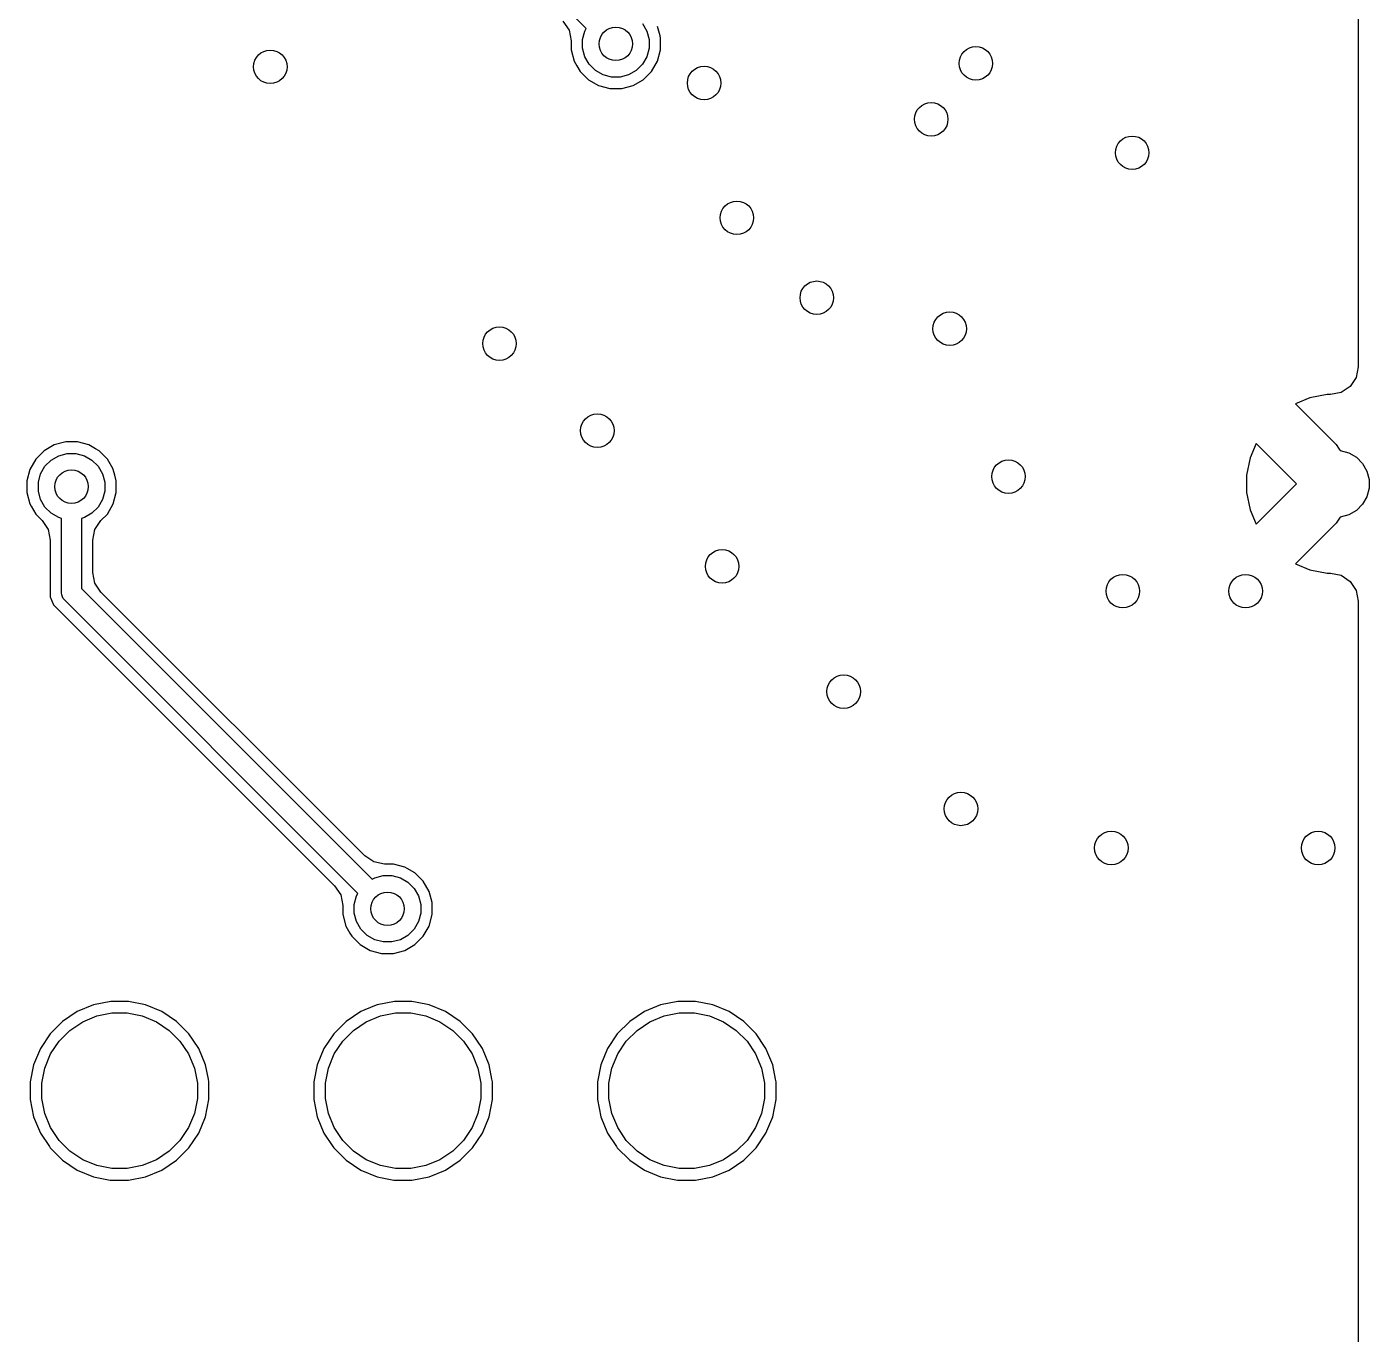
# Model space of a CAD drawing. Header units: inches. Extents: x 2.6 to 14.2, y -7.9 to -3.5.
# Drawn here: x 7.5803 to 8.0536, y -5.8177 to -5.3568 of the extents above; entities that cross this region are included whole.
import ezdxf

# ---------------------------------------------------------------- set-up
doc = ezdxf.new("R2010")
doc.units = ezdxf.units.IN
doc.header["$MEASUREMENT"] = 0
doc.layers.add('B.Cu', color=153, linetype='CONTINUOUS', true_color=0x4d7fc4)

msp = doc.modelspace()

# ---------------------------------------------------------------- linework, layer by layer
at = {"layer": 'B.Cu', "linetype": 'CONTINUOUS'}
for p, q in [((8.04977, -5.20528), (8.04977, -5.47658)), ((7.77755, -5.35737), (7.75396, -5.33377)), ((7.76932, -5.35473), (7.77145, -5.35791)), ((7.77145, -5.35791), (7.77219, -5.36166)), ((7.77625, -5.36122), (7.77705, -5.35824)), ((7.77705, -5.35824), (7.77755, -5.35737)), ((7.79733, -5.35557), (7.79887, -5.35824)), ((7.79887, -5.35824), (7.79967, -5.36122)), ((7.80354, -5.35997), (7.80265, -5.35668)), ((7.77219, -5.36166), (7.77219, -5.36484)), ((7.77625, -5.36431), (7.77625, -5.36122)), ((7.79967, -5.36122), (7.79967, -5.36431)), ((7.80373, -5.36069), (7.80354, -5.35997)), ((7.80373, -5.36484), (7.80373, -5.36069)), ((7.77219, -5.36484), (7.77327, -5.36885)), ((7.77705, -5.36728), (7.77625, -5.36431)), ((7.77859, -5.36995), (7.77705, -5.36728)), ((7.79887, -5.36728), (7.79733, -5.36995)), ((7.79967, -5.36431), (7.79887, -5.36728)), ((7.80265, -5.36885), (7.80373, -5.36484)), ((7.77327, -5.36885), (7.77423, -5.37051)), ((7.77423, -5.37051), (7.77534, -5.37245)), ((7.77534, -5.37245), (7.77828, -5.37538)), ((7.78077, -5.37213), (7.77859, -5.36995)), ((7.78344, -5.37368), (7.78077, -5.37213)), ((7.79515, -5.37213), (7.79248, -5.37368)), ((7.79733, -5.36995), (7.79515, -5.37213)), ((7.79764, -5.37538), (7.80058, -5.37245)), ((7.80058, -5.37245), (7.80265, -5.36885)), ((7.77828, -5.37538), (7.78188, -5.37746)), ((7.78642, -5.37447), (7.78344, -5.37368)), ((7.7895, -5.37447), (7.78642, -5.37447)), ((7.79248, -5.37368), (7.7895, -5.37447)), ((7.79405, -5.37746), (7.79764, -5.37538)), ((7.78188, -5.37746), (7.78589, -5.37853)), ((7.78589, -5.37853), (7.79004, -5.37853)), ((7.79004, -5.37853), (7.79405, -5.37746)), ((8.04977, -5.47658), (8.04903, -5.48033)), ((8.04903, -5.48033), (8.0469, -5.48352)), ((8.04372, -5.48564), (8.03997, -5.48639)), ((8.0469, -5.48352), (8.04372, -5.48564)), ((8.03271, -5.4876), (8.02763, -5.4897)), ((8.02763, -5.4897), (8.04193, -5.50399)), ((8.0388, -5.48639), (8.03271, -5.4876)), ((8.03997, -5.48639), (8.0388, -5.48639)), ((7.58995, -5.50417), (7.58635, -5.50625)), ((7.59396, -5.5031), (7.58995, -5.50417)), ((7.59811, -5.5031), (7.59396, -5.5031)), ((7.60212, -5.50417), (7.59811, -5.5031)), ((7.60447, -5.50553), (7.60212, -5.50417)), ((8.01372, -5.50362), (8.01161, -5.5087)), ((8.02798, -5.51788), (8.01372, -5.50362)), ((8.04193, -5.50399), (8.04193, -5.50399)), ((8.04193, -5.50399), (8.04193, -5.50399)), ((8.04193, -5.50399), (8.04301, -5.50561)), ((7.58341, -5.50919), (7.58134, -5.51278)), ((7.58635, -5.50625), (7.58341, -5.50919)), ((7.58666, -5.51168), (7.58884, -5.5095)), ((7.58884, -5.5095), (7.59151, -5.50795)), ((7.59151, -5.50795), (7.59449, -5.50716)), ((7.59449, -5.50716), (7.59757, -5.50716)), ((7.59757, -5.50716), (7.60055, -5.50795)), ((7.60055, -5.50795), (7.60322, -5.5095)), ((7.60322, -5.5095), (7.6054, -5.51168)), ((7.60571, -5.50625), (7.60447, -5.50553)), ((7.60865, -5.50919), (7.60571, -5.50625)), ((7.61056, -5.51249), (7.60865, -5.50919)), ((8.01161, -5.5087), (8.0104, -5.51478)), ((8.04301, -5.50561), (8.04338, -5.50617)), ((8.04338, -5.50617), (8.04344, -5.50617)), ((8.04344, -5.50617), (8.04642, -5.50697)), ((8.04642, -5.50697), (8.04909, -5.50851)), ((8.04909, -5.50851), (8.05127, -5.51069)), ((7.58134, -5.51278), (7.58026, -5.51679)), ((7.58432, -5.51733), (7.58512, -5.51435)), ((7.58512, -5.51435), (7.58666, -5.51168)), ((7.6054, -5.51168), (7.60694, -5.51435)), ((7.60694, -5.51435), (7.60774, -5.51733)), ((7.61073, -5.51278), (7.61056, -5.51249)), ((7.61126, -5.51478), (7.61073, -5.51278)), ((8.05127, -5.51069), (8.05281, -5.51336)), ((8.05281, -5.51336), (8.05361, -5.51634)), ((7.58026, -5.51679), (7.58026, -5.52094)), ((7.58432, -5.52041), (7.58432, -5.51733)), ((7.60774, -5.51733), (7.60774, -5.52041)), ((7.61128, -5.51484), (7.61126, -5.51478)), ((7.6118, -5.51679), (7.61128, -5.51484)), ((7.6118, -5.52094), (7.6118, -5.51679)), ((8.0104, -5.51478), (8.0104, -5.52098)), ((8.01372, -5.53215), (8.02798, -5.51788)), ((8.05361, -5.51634), (8.05361, -5.51942)), ((7.58026, -5.52094), (7.58134, -5.52495)), ((7.58512, -5.52339), (7.58432, -5.52041)), ((7.58666, -5.52606), (7.58512, -5.52339)), ((7.60694, -5.52339), (7.6054, -5.52606)), ((7.60774, -5.52041), (7.60694, -5.52339)), ((7.61073, -5.52495), (7.6118, -5.52094)), ((8.0104, -5.52098), (8.01161, -5.52707)), ((8.05281, -5.5224), (8.05127, -5.52507)), ((8.05361, -5.51942), (8.05281, -5.5224)), ((7.58134, -5.52495), (7.58179, -5.52573)), ((7.58179, -5.52573), (7.58341, -5.52855)), ((7.58341, -5.52855), (7.58566, -5.53079)), ((7.58884, -5.52824), (7.58666, -5.52606)), ((7.59151, -5.52978), (7.58884, -5.52824)), ((7.60322, -5.52824), (7.60055, -5.52978)), ((7.6054, -5.52606), (7.60322, -5.52824)), ((7.6064, -5.53079), (7.60865, -5.52855)), ((7.60865, -5.52855), (7.61073, -5.52495)), ((8.01161, -5.52707), (8.01372, -5.53215)), ((8.04909, -5.52725), (8.04642, -5.52879)), ((8.05127, -5.52507), (8.04909, -5.52725)), ((7.58566, -5.53079), (7.58779, -5.53397)), ((7.59249, -5.53004), (7.59151, -5.52978)), ((7.59249, -5.55627), (7.59249, -5.53004)), ((7.60055, -5.52978), (7.59958, -5.53004)), ((7.59958, -5.53004), (7.59958, -5.5548)), ((7.60428, -5.53397), (7.6064, -5.53079)), ((8.04193, -5.53177), (8.02763, -5.54607)), ((8.04338, -5.52959), (8.04193, -5.53177)), ((8.04193, -5.53177), (8.04193, -5.53177)), ((8.04344, -5.52959), (8.04338, -5.52959)), ((8.04642, -5.52879), (8.04344, -5.52959)), ((7.58779, -5.53397), (7.58853, -5.53773)), ((7.58853, -5.53773), (7.58853, -5.55776)), ((7.60353, -5.53773), (7.60428, -5.53397)), ((7.60353, -5.5491), (7.60353, -5.53773)), ((8.02763, -5.54607), (8.03271, -5.54817)), ((7.60428, -5.55285), (7.60353, -5.5491)), ((8.03271, -5.54817), (8.03271, -5.54817)), ((8.03271, -5.54817), (8.0388, -5.54938)), ((8.0388, -5.54938), (8.03997, -5.54938)), ((8.03997, -5.54938), (8.04372, -5.55012)), ((8.04372, -5.55012), (8.0469, -5.55225)), ((8.0469, -5.55225), (8.04903, -5.55543)), ((7.59256, -5.55696), (7.59249, -5.55627)), ((7.59289, -5.55776), (7.59256, -5.55696)), ((7.59958, -5.5548), (7.70205, -5.65728)), ((7.6064, -5.55603), (7.60428, -5.55285)), ((7.69942, -5.64905), (7.6064, -5.55603)), ((8.04903, -5.55543), (8.04977, -5.55918)), ((7.58853, -5.55776), (7.58967, -5.56052)), ((7.58967, -5.56052), (7.58967, -5.56052)), ((7.58967, -5.56052), (7.58967, -5.56052)), ((7.58967, -5.56052), (7.59178, -5.56263)), ((7.59309, -5.55824), (7.59289, -5.55776)), ((7.59353, -5.55877), (7.59309, -5.55824)), ((7.69704, -5.66229), (7.59353, -5.55877)), ((8.04977, -5.55918), (8.04977, -6.31552)), ((7.59178, -5.56263), (7.59178, -5.56263)), ((7.59178, -5.56263), (7.68881, -5.65965)), ((7.7026, -5.65117), (7.69942, -5.64905)), ((7.70635, -5.65192), (7.7026, -5.65117)), ((7.70293, -5.65677), (7.70591, -5.65598)), ((7.70591, -5.65598), (7.70899, -5.65598)), ((7.70953, -5.65192), (7.70635, -5.65192)), ((7.70899, -5.65598), (7.71197, -5.65677)), ((7.71354, -5.65299), (7.70953, -5.65192)), ((7.71443, -5.65351), (7.71354, -5.65299)), ((7.71713, -5.65507), (7.71443, -5.65351)), ((7.72007, -5.658), (7.71713, -5.65507)), ((7.68881, -5.65965), (7.69094, -5.66283)), ((7.70205, -5.65728), (7.70293, -5.65677)), ((7.71197, -5.65677), (7.71464, -5.65832)), ((7.71464, -5.65832), (7.71682, -5.6605)), ((7.71682, -5.6605), (7.71836, -5.66317)), ((7.72214, -5.6616), (7.72007, -5.658)), ((7.69094, -5.66283), (7.69168, -5.66659)), ((7.69574, -5.66614), (7.69654, -5.66317)), ((7.69654, -5.66317), (7.69704, -5.66229)), ((7.71836, -5.66317), (7.71916, -5.66614)), ((7.72318, -5.66548), (7.72214, -5.6616)), ((7.72322, -5.66561), (7.72318, -5.66548)), ((7.72322, -5.66976), (7.72322, -5.66561)), ((7.69168, -5.66659), (7.69168, -5.66976)), ((7.69168, -5.66976), (7.69276, -5.67377)), ((7.69574, -5.66923), (7.69574, -5.66614)), ((7.69654, -5.67221), (7.69574, -5.66923)), ((7.71916, -5.66923), (7.71836, -5.67221)), ((7.71916, -5.66614), (7.71916, -5.66923)), ((7.72214, -5.67377), (7.72322, -5.66976)), ((7.69276, -5.67377), (7.69419, -5.67625)), ((7.69808, -5.67488), (7.69654, -5.67221)), ((7.70026, -5.67706), (7.69808, -5.67488)), ((7.71682, -5.67488), (7.71464, -5.67706)), ((7.71836, -5.67221), (7.71682, -5.67488)), ((7.72007, -5.67737), (7.72214, -5.67377)), ((7.69419, -5.67625), (7.69483, -5.67737)), ((7.69483, -5.67737), (7.69777, -5.6803)), ((7.70293, -5.6786), (7.70026, -5.67706)), ((7.70591, -5.6794), (7.70293, -5.6786)), ((7.70899, -5.6794), (7.70591, -5.6794)), ((7.71197, -5.6786), (7.70899, -5.6794)), ((7.71464, -5.67706), (7.71197, -5.6786)), ((7.71713, -5.6803), (7.72007, -5.67737)), ((7.69777, -5.6803), (7.70136, -5.68238)), ((7.70136, -5.68238), (7.70537, -5.68345)), ((7.70537, -5.68345), (7.70953, -5.68345)), ((7.70953, -5.68345), (7.71354, -5.68238)), ((7.71354, -5.68238), (7.71713, -5.6803)), ((7.60377, -5.70155), (7.59803, -5.70393)), ((7.60986, -5.70034), (7.60377, -5.70155)), ((7.60377, -5.70155), (7.60377, -5.70155)), ((7.61607, -5.70034), (7.60986, -5.70034)), ((7.60986, -5.70034), (7.60986, -5.70034)), ((7.62215, -5.70155), (7.61607, -5.70034)), ((7.61607, -5.70034), (7.61607, -5.70034)), ((7.62789, -5.70393), (7.62215, -5.70155)), ((7.62215, -5.70155), (7.62215, -5.70155)), ((7.70282, -5.70195), (7.69803, -5.70393)), ((7.70377, -5.70155), (7.70282, -5.70195)), ((7.70282, -5.70195), (7.70282, -5.70195)), ((7.70986, -5.70034), (7.70377, -5.70155)), ((7.71607, -5.70034), (7.70986, -5.70034)), ((7.71793, -5.70071), (7.71607, -5.70034)), ((7.72215, -5.70155), (7.71793, -5.70071)), ((7.71793, -5.70071), (7.71793, -5.70071)), ((7.72789, -5.70393), (7.72215, -5.70155)), ((7.72215, -5.70155), (7.72215, -5.70155)), ((7.80377, -5.70155), (7.79803, -5.70393)), ((7.80986, -5.70034), (7.80377, -5.70155)), ((7.80377, -5.70155), (7.80377, -5.70155)), ((7.81607, -5.70034), (7.80986, -5.70034)), ((7.80986, -5.70034), (7.80986, -5.70034)), ((7.82215, -5.70155), (7.81607, -5.70034)), ((7.81607, -5.70034), (7.81607, -5.70034)), ((7.82789, -5.70393), (7.82215, -5.70155)), ((7.82215, -5.70155), (7.82215, -5.70155)), ((7.59287, -5.70738), (7.58848, -5.71177)), ((7.59803, -5.70393), (7.59287, -5.70738)), ((7.59548, -5.71056), (7.59997, -5.70755)), ((7.59803, -5.70393), (7.59803, -5.70393)), ((7.59997, -5.70755), (7.60496, -5.70549)), ((7.60496, -5.70549), (7.61026, -5.70443)), ((7.61026, -5.70443), (7.61566, -5.70443)), ((7.61566, -5.70443), (7.62096, -5.70549)), ((7.62096, -5.70549), (7.62595, -5.70755)), ((7.62595, -5.70755), (7.63044, -5.71056)), ((7.63305, -5.70738), (7.62789, -5.70393)), ((7.62789, -5.70393), (7.62789, -5.70393)), ((7.63744, -5.71177), (7.63305, -5.70738)), ((7.63305, -5.70738), (7.63305, -5.70738)), ((7.69287, -5.70738), (7.68848, -5.71177)), ((7.69803, -5.70393), (7.69287, -5.70738)), ((7.69548, -5.71056), (7.69997, -5.70755)), ((7.69803, -5.70393), (7.69803, -5.70393)), ((7.69997, -5.70755), (7.70496, -5.70549)), ((7.70496, -5.70549), (7.71026, -5.70443)), ((7.71026, -5.70443), (7.71566, -5.70443)), ((7.71566, -5.70443), (7.72096, -5.70549)), ((7.72096, -5.70549), (7.72595, -5.70755)), ((7.72595, -5.70755), (7.73044, -5.71056)), ((7.73305, -5.70738), (7.72789, -5.70393)), ((7.72789, -5.70393), (7.72789, -5.70393)), ((7.73744, -5.71177), (7.73305, -5.70738)), ((7.73305, -5.70738), (7.73305, -5.70738)), ((7.79287, -5.70738), (7.78848, -5.71177)), ((7.79803, -5.70393), (7.79287, -5.70738)), ((7.79548, -5.71056), (7.79997, -5.70755)), ((7.79803, -5.70393), (7.79803, -5.70393)), ((7.79997, -5.70755), (7.80496, -5.70549)), ((7.80496, -5.70549), (7.81026, -5.70443)), ((7.81026, -5.70443), (7.81566, -5.70443)), ((7.81566, -5.70443), (7.82096, -5.70549)), ((7.82096, -5.70549), (7.82595, -5.70755)), ((7.82595, -5.70755), (7.83044, -5.71056)), ((7.83305, -5.70738), (7.82789, -5.70393)), ((7.82789, -5.70393), (7.82789, -5.70393)), ((7.83744, -5.71177), (7.83305, -5.70738)), ((7.83305, -5.70738), (7.83305, -5.70738)), ((7.58848, -5.71177), (7.58503, -5.71693)), ((7.59166, -5.71438), (7.59548, -5.71056)), ((7.63044, -5.71056), (7.63426, -5.71438)), ((7.64067, -5.7166), (7.63744, -5.71177)), ((7.63744, -5.71177), (7.63744, -5.71177)), ((7.68848, -5.71177), (7.68503, -5.71693)), ((7.69166, -5.71438), (7.69548, -5.71056)), ((7.73044, -5.71056), (7.73426, -5.71438)), ((7.74067, -5.7166), (7.73744, -5.71177)), ((7.73744, -5.71177), (7.73744, -5.71177)), ((7.78848, -5.71177), (7.78503, -5.71693)), ((7.79166, -5.71438), (7.79548, -5.71056)), ((7.83044, -5.71056), (7.83426, -5.71438)), ((7.84067, -5.7166), (7.83744, -5.71177)), ((7.83744, -5.71177), (7.83744, -5.71177)), ((7.58503, -5.71693), (7.58266, -5.72267)), ((7.58503, -5.71693), (7.58503, -5.71693)), ((7.58866, -5.71887), (7.59166, -5.71438)), ((7.63426, -5.71438), (7.63727, -5.71887)), ((7.64089, -5.71693), (7.64067, -5.7166)), ((7.64327, -5.72267), (7.64089, -5.71693)), ((7.68503, -5.71693), (7.68266, -5.72267)), ((7.68503, -5.71693), (7.68503, -5.71693)), ((7.68866, -5.71887), (7.69166, -5.71438)), ((7.73426, -5.71438), (7.73727, -5.71887)), ((7.74089, -5.71693), (7.74067, -5.7166)), ((7.74327, -5.72267), (7.74089, -5.71693)), ((7.78503, -5.71693), (7.78266, -5.72267)), ((7.78503, -5.71693), (7.78503, -5.71693)), ((7.78866, -5.71887), (7.79166, -5.71438)), ((7.83426, -5.71438), (7.83727, -5.71887)), ((7.84089, -5.71693), (7.84067, -5.7166)), ((7.84327, -5.72267), (7.84089, -5.71693)), ((7.58266, -5.72267), (7.58145, -5.72875)), ((7.58266, -5.72267), (7.58266, -5.72267)), ((7.58659, -5.72386), (7.58866, -5.71887)), ((7.63727, -5.71887), (7.63933, -5.72386)), ((7.64429, -5.7278), (7.64327, -5.72267)), ((7.64327, -5.72267), (7.64327, -5.72267)), ((7.64327, -5.72267), (7.64327, -5.72267)), ((7.68266, -5.72267), (7.68145, -5.72875)), ((7.68266, -5.72267), (7.68266, -5.72267)), ((7.68659, -5.72386), (7.68866, -5.71887)), ((7.73727, -5.71887), (7.73933, -5.72386)), ((7.74429, -5.7278), (7.74327, -5.72267)), ((7.74327, -5.72267), (7.74327, -5.72267)), ((7.74327, -5.72267), (7.74327, -5.72267)), ((7.78266, -5.72267), (7.78145, -5.72875)), ((7.78266, -5.72267), (7.78266, -5.72267)), ((7.78659, -5.72386), (7.78866, -5.71887)), ((7.83727, -5.71887), (7.83933, -5.72386)), ((7.84429, -5.7278), (7.84327, -5.72267)), ((7.84327, -5.72267), (7.84327, -5.72267)), ((7.84327, -5.72267), (7.84327, -5.72267)), ((7.58553, -5.72916), (7.58659, -5.72386)), ((7.63933, -5.72386), (7.64039, -5.72916)), ((7.68553, -5.72916), (7.68659, -5.72386)), ((7.73933, -5.72386), (7.74039, -5.72916)), ((7.78553, -5.72916), (7.78659, -5.72386)), ((7.83933, -5.72386), (7.84039, -5.72916)), ((7.58145, -5.72875), (7.58145, -5.73496)), ((7.58553, -5.73456), (7.58553, -5.72916)), ((7.64039, -5.72916), (7.64039, -5.73456)), ((7.64448, -5.72875), (7.64429, -5.7278)), ((7.64448, -5.73496), (7.64448, -5.72875)), ((7.64448, -5.72875), (7.64448, -5.72875)), ((7.68145, -5.72875), (7.68145, -5.73496)), ((7.68553, -5.73456), (7.68553, -5.72916)), ((7.74039, -5.72916), (7.74039, -5.73456)), ((7.74448, -5.72875), (7.74429, -5.7278)), ((7.74448, -5.73496), (7.74448, -5.72875)), ((7.74448, -5.72875), (7.74448, -5.72875)), ((7.78145, -5.72875), (7.78145, -5.73496)), ((7.78553, -5.73456), (7.78553, -5.72916)), ((7.84039, -5.72916), (7.84039, -5.73456)), ((7.84448, -5.72875), (7.84429, -5.7278)), ((7.84448, -5.73496), (7.84448, -5.72875)), ((7.58145, -5.73496), (7.58266, -5.74105)), ((7.58659, -5.73986), (7.58553, -5.73456)), ((7.64039, -5.73456), (7.63933, -5.73986)), ((7.64327, -5.74105), (7.64448, -5.73496)), ((7.68145, -5.73496), (7.68266, -5.74105)), ((7.68659, -5.73986), (7.68553, -5.73456)), ((7.74039, -5.73456), (7.73933, -5.73986)), ((7.74327, -5.74105), (7.74448, -5.73496)), ((7.78145, -5.73496), (7.78266, -5.74105)), ((7.78659, -5.73986), (7.78553, -5.73456)), ((7.84039, -5.73456), (7.83933, -5.73986)), ((7.84327, -5.74105), (7.84448, -5.73496)), ((7.58266, -5.74105), (7.58266, -5.74105)), ((7.58266, -5.74105), (7.58503, -5.74679)), ((7.58866, -5.74485), (7.58659, -5.73986)), ((7.63933, -5.73986), (7.63727, -5.74485)), ((7.64089, -5.74679), (7.64327, -5.74105)), ((7.68266, -5.74105), (7.68266, -5.74105)), ((7.68266, -5.74105), (7.68503, -5.74679)), ((7.68866, -5.74485), (7.68659, -5.73986)), ((7.73933, -5.73986), (7.73727, -5.74485)), ((7.74089, -5.74679), (7.74327, -5.74105)), ((7.78266, -5.74105), (7.78266, -5.74105)), ((7.78266, -5.74105), (7.78503, -5.74679)), ((7.78866, -5.74485), (7.78659, -5.73986)), ((7.83933, -5.73986), (7.83727, -5.74485)), ((7.84089, -5.74679), (7.84327, -5.74105)), ((7.59166, -5.74934), (7.58866, -5.74485)), ((7.63727, -5.74485), (7.63426, -5.74934)), ((7.69166, -5.74934), (7.68866, -5.74485)), ((7.73727, -5.74485), (7.73426, -5.74934)), ((7.79166, -5.74934), (7.78866, -5.74485)), ((7.83727, -5.74485), (7.83426, -5.74934)), ((7.58503, -5.74679), (7.58503, -5.74679)), ((7.58503, -5.74679), (7.58821, -5.75154)), ((7.59548, -5.75316), (7.59166, -5.74934)), ((7.63426, -5.74934), (7.63044, -5.75316)), ((7.63744, -5.75195), (7.64089, -5.74679)), ((7.68503, -5.74679), (7.68503, -5.74679)), ((7.68503, -5.74679), (7.68821, -5.75154)), ((7.69548, -5.75316), (7.69166, -5.74934)), ((7.73426, -5.74934), (7.73044, -5.75316)), ((7.73744, -5.75195), (7.74089, -5.74679)), ((7.78503, -5.74679), (7.78503, -5.74679)), ((7.78503, -5.74679), (7.78821, -5.75154)), ((7.79548, -5.75316), (7.79166, -5.74934)), ((7.83426, -5.74934), (7.83044, -5.75316)), ((7.83744, -5.75195), (7.84089, -5.74679)), ((7.58821, -5.75154), (7.58848, -5.75195)), ((7.58848, -5.75195), (7.59287, -5.75634)), ((7.59997, -5.75616), (7.59548, -5.75316)), ((7.63044, -5.75316), (7.62595, -5.75616)), ((7.63305, -5.75634), (7.63744, -5.75195)), ((7.68821, -5.75154), (7.68848, -5.75195)), ((7.68848, -5.75195), (7.69287, -5.75634)), ((7.69997, -5.75616), (7.69548, -5.75316)), ((7.73044, -5.75316), (7.72595, -5.75616)), ((7.73305, -5.75634), (7.73744, -5.75195)), ((7.78821, -5.75154), (7.78848, -5.75195)), ((7.78848, -5.75195), (7.79287, -5.75634)), ((7.79997, -5.75616), (7.79548, -5.75316)), ((7.83044, -5.75316), (7.82595, -5.75616)), ((7.83305, -5.75634), (7.83744, -5.75195)), ((7.59287, -5.75634), (7.59287, -5.75634)), ((7.59287, -5.75634), (7.59803, -5.75979)), ((7.59803, -5.75979), (7.59803, -5.75979)), ((7.59803, -5.75979), (7.59803, -5.75979)), ((7.59803, -5.75979), (7.60377, -5.76216)), ((7.60496, -5.75823), (7.59997, -5.75616)), ((7.61026, -5.75929), (7.60496, -5.75823)), ((7.61566, -5.75929), (7.61026, -5.75929)), ((7.62096, -5.75823), (7.61566, -5.75929)), ((7.62595, -5.75616), (7.62096, -5.75823)), ((7.62215, -5.76216), (7.62789, -5.75979)), ((7.62789, -5.75979), (7.63305, -5.75634)), ((7.69287, -5.75634), (7.69287, -5.75634)), ((7.69287, -5.75634), (7.69803, -5.75979)), ((7.69803, -5.75979), (7.69803, -5.75979)), ((7.69803, -5.75979), (7.69803, -5.75979)), ((7.69803, -5.75979), (7.70377, -5.76216)), ((7.70496, -5.75823), (7.69997, -5.75616)), ((7.71026, -5.75929), (7.70496, -5.75823)), ((7.71566, -5.75929), (7.71026, -5.75929)), ((7.72096, -5.75823), (7.71566, -5.75929)), ((7.72595, -5.75616), (7.72096, -5.75823)), ((7.72215, -5.76216), (7.72789, -5.75979)), ((7.72789, -5.75979), (7.73305, -5.75634)), ((7.79287, -5.75634), (7.79287, -5.75634)), ((7.79287, -5.75634), (7.79803, -5.75979)), ((7.79803, -5.75979), (7.79803, -5.75979)), ((7.79803, -5.75979), (7.79803, -5.75979)), ((7.79803, -5.75979), (7.80377, -5.76216)), ((7.80496, -5.75823), (7.79997, -5.75616)), ((7.81026, -5.75929), (7.80496, -5.75823)), ((7.81566, -5.75929), (7.81026, -5.75929)), ((7.82096, -5.75823), (7.81566, -5.75929)), ((7.82595, -5.75616), (7.82096, -5.75823)), ((7.82215, -5.76216), (7.82789, -5.75979)), ((7.82789, -5.75979), (7.83305, -5.75634)), ((7.60377, -5.76216), (7.60377, -5.76216)), ((7.60377, -5.76216), (7.60377, -5.76216)), ((7.60377, -5.76216), (7.6097, -5.76334)), ((7.6097, -5.76334), (7.60986, -5.76337)), ((7.60986, -5.76337), (7.61607, -5.76337)), ((7.61607, -5.76337), (7.62215, -5.76216)), ((7.70377, -5.76216), (7.70377, -5.76216)), ((7.70377, -5.76216), (7.70377, -5.76216)), ((7.70377, -5.76216), (7.7097, -5.76334)), ((7.7097, -5.76334), (7.70986, -5.76337)), ((7.70986, -5.76337), (7.71607, -5.76337)), ((7.71607, -5.76337), (7.72215, -5.76216)), ((7.80377, -5.76216), (7.80377, -5.76216)), ((7.80377, -5.76216), (7.80377, -5.76216)), ((7.80377, -5.76216), (7.8097, -5.76334)), ((7.8097, -5.76334), (7.80986, -5.76337)), ((7.80986, -5.76337), (7.81607, -5.76337)), ((7.81607, -5.76337), (7.82215, -5.76216))]:
    msp.add_line(p, q, dxfattribs=at)
at = {"layer": 'B.Cu'}
for centre in [(7.78796, -5.36276), (7.66611, -5.37084), (7.91493, -5.36965), (7.81909, -5.37657), (7.89918, -5.38934), (7.97005, -5.40115), (7.83064, -5.42409), (7.85882, -5.45227), (7.90571, -5.46319), (7.74692, -5.46843), (7.78143, -5.49912), (7.92641, -5.51532), (7.59603, -5.51887), (7.82545, -5.54696), (7.96673, -5.55571), (8.01004, -5.55571), (7.86831, -5.59114), (7.90965, -5.63248), (7.9627, -5.64626), (8.03563, -5.64626), (7.70745, -5.66769)]:
    msp.add_circle(centre, 0.00591, dxfattribs=at)

doc.saveas('drawing.dxf')
